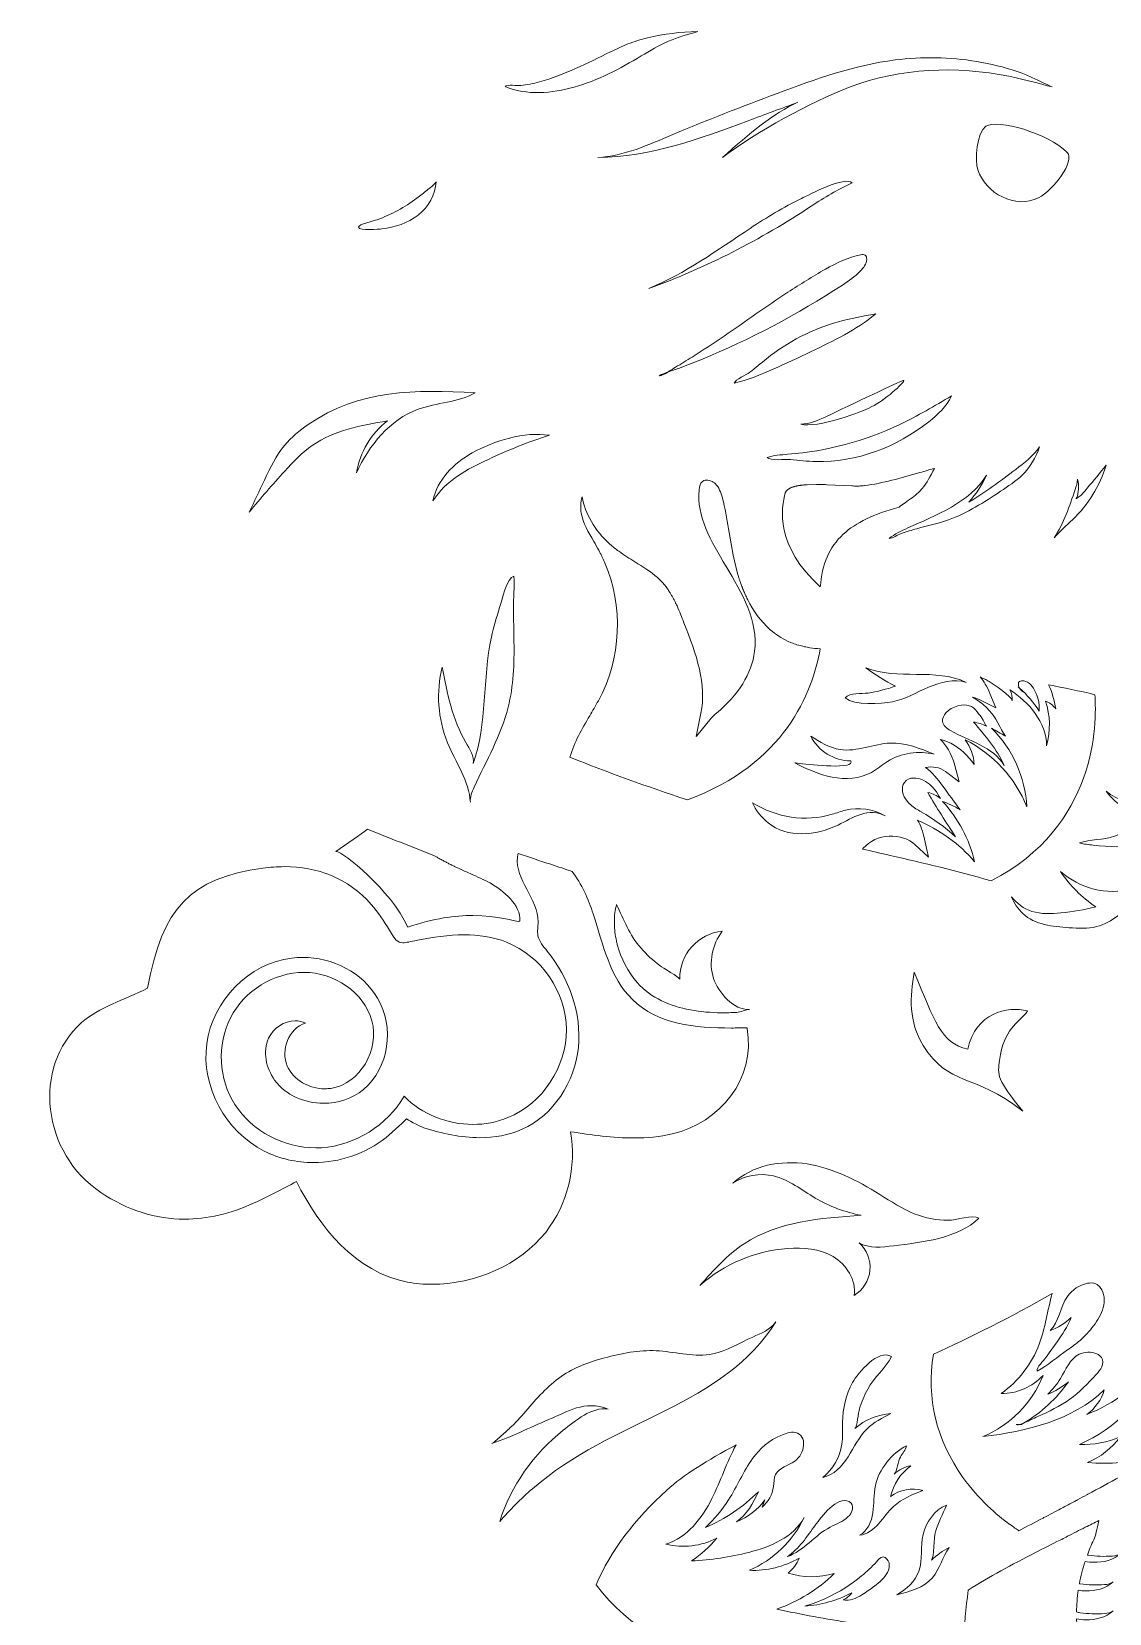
# Model space of a CAD drawing. Header units: millimetres. Extents: x -1356 to 546, y -801 to 88.
# Drawn here: x -921.6 to -671.3, y -363.2 to 4.2 of the extents above; entities that cross this region are included whole.
import ezdxf

# ---------------------------------------------------------------- set-up
doc = ezdxf.new("R2010")
doc.units = ezdxf.units.MM
doc.header["$MEASUREMENT"] = 0
doc.layers.add('Layer 3', color=7, linetype='Continuous')

msp = doc.modelspace()

# ---------------------------------------------------------------- linework, layer by layer
at = {"layer": 'Layer 3', "lineweight": 0}
for points, knots in [([(-807.94, -8.38), (-806.48, -8.23), (-805.05, -7.9), (-803.64, -7.5), (-797.88, -5.89), (-792.49, -3.18), (-787.12, -0.54), (-785.8, 0.11), (-784.48, 0.76), (-783.11, 1.29), (-781.63, 1.87), (-780.12, 2.31), (-778.58, 2.69), (-774.76, 3.62), (-770.83, 4.11), (-766.9, 4.15), (-769.19, 3.51), (-771.49, 2.87), (-773.67, 1.93), (-775.88, 0.97), (-777.94, -0.28), (-780, -1.5), (-784.96, -4.43), (-790.06, -7.23), (-795.61, -8.76), (-800.56, -10.13), (-806.78, -10.74), (-811.61, -8.6), (-811.11, -8.04), (-808.76, -8.46), (-807.94, -8.38)], [0, 0, 0, 0, 1, 1, 1, 2, 2, 2, 3, 3, 3, 4, 4, 4, 5, 5, 5, 6, 6, 6, 7, 7, 7, 8, 8, 8, 9, 9, 9, 10, 10, 10, 10]), ([(-748.47, -10.22), (-739.55, -6.89), (-730.51, -3.63), (-721.08, -2.42), (-714.78, -1.61), (-708.36, -1.74), (-702.1, -2.78), (-698.91, -3.31), (-695.76, -4.08), (-692.68, -5.07), (-690.82, -5.67), (-684.61, -8.7), (-684.61, -8.7), (-684.61, -8.7), (-691.48, -6.83), (-694.63, -6.2), (-706.84, -3.78), (-719.78, -4.24), (-731.49, -8.7), (-741.22, -12.42), (-752.79, -18.91), (-761.17, -25.1), (-754.69, -19.34), (-749.45, -14.91), (-743.61, -12.24), (-747.45, -13.67), (-751.29, -15.1), (-755.14, -16.54), (-766.44, -20.74), (-778.03, -25.01), (-790.08, -25.1), (-784.01, -24.71), (-778.31, -22.15), (-772.7, -19.77), (-764.71, -16.38), (-756.6, -13.26), (-748.47, -10.22)], [0, 0, 0, 0, 1, 1, 1, 2, 2, 2, 3, 3, 3, 4, 4, 4, 5, 5, 5, 6, 6, 6, 7, 7, 7, 8, 8, 8, 9, 9, 9, 10, 10, 10, 11, 11, 11, 12, 12, 12, 12]), ([(-687.74, -34.42), (-693.14, -37.21), (-700.07, -33.33), (-701.84, -27.91), (-702.53, -25.81), (-702.18, -19.3), (-699.96, -17.81), (-697.33, -16.05), (-685.47, -19.44), (-681.12, -23.88), (-679.15, -25.9), (-684.28, -32.62), (-687.74, -34.42)], [0, 0, 0, 0, 1, 1, 1, 2, 2, 2, 3, 3, 3, 4, 4, 4, 4]), ([(-778.25, -55.51), (-769.79, -52.04), (-762.34, -46.56), (-754.7, -41.53), (-750.87, -39.01), (-746.96, -36.59), (-742.83, -34.59), (-741.02, -33.71), (-732.53, -29.28), (-731.04, -30.98), (-734.4, -32.52), (-737.43, -34.33), (-740.51, -36.38), (-752.29, -44.2), (-764.98, -50.64), (-778.25, -55.51)], [0, 0, 0, 0, 1, 1, 1, 2, 2, 2, 3, 3, 3, 4, 4, 4, 5, 5, 5, 5]), ([(-845.63, -41.26), (-845.74, -40.61), (-841.87, -39.74), (-841.35, -39.55), (-838.05, -38.32), (-834.92, -36.63), (-832.09, -34.54), (-831.28, -33.94), (-830.49, -33.31), (-829.74, -32.65), (-829.39, -32.34), (-827.67, -31.14), (-827.66, -30.69), (-827.73, -33.72), (-829.43, -36.58), (-831.81, -38.46), (-834.19, -40.33), (-837.2, -41.3), (-840.21, -41.65), (-840.89, -41.73), (-845.5, -42.13), (-845.63, -41.26)], [0, 0, 0, 0, 1, 1, 1, 2, 2, 2, 3, 3, 3, 4, 4, 4, 5, 5, 5, 6, 6, 6, 7, 7, 7, 7]), ([(-773.77, -74.88), (-773.13, -74.48), (-772.51, -74.03), (-772.05, -73.76), (-770.75, -73), (-769.46, -72.21), (-768.18, -71.41), (-765.67, -69.84), (-763.21, -68.2), (-760.76, -66.53), (-755.82, -63.15), (-750.95, -59.65), (-745.94, -56.37), (-743.1, -54.5), (-740.21, -52.7), (-737.25, -51.03), (-734.65, -49.57), (-731.93, -48.19), (-728.99, -47.66), (-728.67, -47.61), (-728.31, -47.57), (-728.04, -47.75), (-727.73, -47.95), (-727.64, -48.36), (-727.66, -48.73), (-727.7, -49.8), (-728.39, -50.73), (-729.14, -51.49), (-730.38, -52.74), (-731.85, -53.73), (-733.31, -54.7), (-743.68, -61.51), (-754.7, -67.33), (-766.18, -72.04), (-767.77, -72.69), (-769.37, -73.32), (-770.97, -73.93), (-771.86, -74.27), (-772.83, -74.55), (-773.77, -74.88), (-774.49, -75.34), (-775.25, -75.74), (-775.83, -75.75), (-775.19, -75.4), (-774.49, -75.13), (-773.77, -74.88)], [0, 0, 0, 0, 1, 1, 1, 2, 2, 2, 3, 3, 3, 4, 4, 4, 5, 5, 5, 6, 6, 6, 7, 7, 7, 8, 8, 8, 9, 9, 9, 10, 10, 10, 11, 11, 11, 12, 12, 12, 13, 13, 13, 14, 14, 14, 15, 15, 15, 15]), ([(-754.79, -74.96), (-753.46, -73.95), (-752.21, -72.84), (-750.9, -71.79), (-745.99, -67.86), (-740.29, -64.91), (-734.23, -63.22), (-731.39, -62.43), (-728.48, -61.92), (-725.57, -61.4), (-730.09, -65.1), (-735.41, -67.67), (-740.67, -70.19), (-743.55, -71.57), (-746.43, -72.95), (-749.36, -74.21), (-752.23, -75.43), (-755.33, -76.87), (-758.41, -77.44), (-758.2, -76.66), (-755.53, -75.52), (-754.79, -74.96)], [0, 0, 0, 0, 1, 1, 1, 2, 2, 2, 3, 3, 3, 4, 4, 4, 5, 5, 5, 6, 6, 6, 7, 7, 7, 7]), ([(-719.18, -76.86), (-718.38, -76.63), (-721.52, -80.03), (-725.89, -82.63), (-728.27, -84.04), (-739.31, -88.09), (-742.98, -86.98), (-740.95, -87.01), (-739.02, -86.13), (-737.18, -85.27), (-731.18, -82.47), (-719.97, -77.09), (-719.18, -76.86)], [0, 0, 0, 0, 1, 1, 1, 2, 2, 2, 3, 3, 3, 4, 4, 4, 4]), ([(-846.12, -98.31), (-845.36, -93.57), (-842.74, -89.16), (-838.94, -86.22), (-845.02, -87.28), (-851.31, -88.43), (-856.38, -91.95), (-858.78, -93.61), (-860.81, -95.75), (-862.78, -97.91), (-865.61, -101.01), (-868.36, -104.18), (-871.02, -107.41), (-869.84, -104.94), (-868.67, -102.46), (-867.49, -99.98), (-866.16, -97.17), (-864.8, -94.32), (-862.82, -91.92), (-861.26, -90.04), (-859.35, -88.47), (-857.33, -87.08), (-845.49, -78.94), (-832.29, -78.94), (-818.54, -79.71), (-822.56, -81.98), (-827.47, -81.96), (-831.82, -83.54), (-838.43, -85.94), (-843.19, -91.91), (-846.12, -98.31)], [0, 0, 0, 0, 1, 1, 1, 2, 2, 2, 3, 3, 3, 4, 4, 4, 5, 5, 5, 6, 6, 6, 7, 7, 7, 8, 8, 8, 9, 9, 9, 10, 10, 10, 10]), ([(-745.94, -94), (-736.96, -93.29), (-728.1, -90.92), (-719.96, -87.06), (-715.83, -85.1), (-711.88, -82.76), (-707.95, -80.43), (-709.11, -82.87), (-711.14, -84.79), (-713.26, -86.46), (-720.68, -92.3), (-730.01, -95.92), (-739.45, -95.68), (-741.43, -95.62), (-743.4, -95.4), (-745.38, -95.23), (-746.66, -95.12), (-749.86, -95.55), (-750.8, -94.76), (-749.31, -94.14), (-747.54, -94.13), (-745.94, -94)], [0, 0, 0, 0, 1, 1, 1, 2, 2, 2, 3, 3, 3, 4, 4, 4, 5, 5, 5, 6, 6, 6, 7, 7, 7, 7]), ([(-801.32, -89.59), (-806.19, -91.04), (-810.88, -93.03), (-815.48, -95.17), (-820.41, -97.46), (-825.5, -100.16), (-828.36, -104.79), (-827.35, -99.95), (-823.59, -96.04), (-819.25, -93.67), (-814.1, -90.85), (-807.21, -88.64), (-801.32, -89.59)], [0, 0, 0, 0, 1, 1, 1, 2, 2, 2, 3, 3, 3, 4, 4, 4, 4]), ([(-691.56, -98.82), (-693.06, -100.28), (-694.82, -101.44), (-696.57, -102.59), (-700.43, -105.12), (-704.34, -107.67), (-708.69, -109.22), (-711.07, -110.07), (-713.55, -110.61), (-715.98, -111.27), (-717.22, -111.6), (-718.44, -111.96), (-719.64, -112.4), (-720.53, -112.73), (-721.52, -113.42), (-722.45, -113.55), (-721.19, -112.51), (-719.58, -111.78), (-718.1, -111.11), (-711.55, -108.12), (-703.8, -105.27), (-699.8, -98.84), (-700.88, -101.11), (-702.28, -103.24), (-703.93, -105.14), (-700.15, -102.84), (-696.6, -100.17), (-693.06, -97.51), (-691.02, -95.97), (-688.94, -94.4), (-687.54, -92.26), (-688.32, -94.73), (-689.72, -97), (-691.56, -98.82)], [0, 0, 0, 0, 1, 1, 1, 2, 2, 2, 3, 3, 3, 4, 4, 4, 5, 5, 5, 6, 6, 6, 7, 7, 7, 8, 8, 8, 9, 9, 9, 10, 10, 10, 11, 11, 11, 11]), ([(-738.42, -124.8), (-748.88, -115.32), (-747.6, -106.38), (-746.55, -102.96), (-746.53, -102.9), (-746.5, -102.83), (-746.48, -102.78), (-746.48, -102.78), (-746.45, -102.74), (-746.45, -102.74), (-746.43, -102.68), (-746.4, -102.63), (-746.36, -102.58), (-746.34, -102.56), (-746.32, -102.53), (-746.3, -102.5), (-746.26, -102.46), (-746.23, -102.42), (-746.19, -102.37), (-746.16, -102.35), (-746.13, -102.32), (-746.08, -102.28), (-746.04, -102.24), (-746, -102.2), (-745.94, -102.16), (-745.94, -102.16), (-745.81, -102.07), (-745.81, -102.07), (-745.77, -102.04), (-745.73, -102.01), (-745.68, -101.99), (-745.68, -101.99), (-745.48, -101.88), (-745.48, -101.88), (-745.43, -101.86), (-745.39, -101.83), (-745.34, -101.81), (-745.34, -101.81), (-745.1, -101.71), (-745.1, -101.71), (-745.04, -101.69), (-744.99, -101.67), (-744.93, -101.64), (-744.93, -101.64), (-744.67, -101.56), (-744.67, -101.56), (-744.6, -101.54), (-744.54, -101.52), (-744.47, -101.5), (-744.42, -101.48), (-744.37, -101.47), (-744.32, -101.46), (-744.32, -101.46), (-744.18, -101.42), (-744.18, -101.42), (-744.11, -101.4), (-744.03, -101.39), (-743.95, -101.37), (-743.89, -101.35), (-743.83, -101.34), (-743.77, -101.33), (-743.77, -101.33), (-743.63, -101.3), (-743.63, -101.3), (-743.55, -101.29), (-743.47, -101.27), (-743.39, -101.26), (-743.39, -101.26), (-743.04, -101.21), (-743.04, -101.21), (-742.96, -101.19), (-742.88, -101.18), (-742.79, -101.17), (-742.79, -101.17), (-742.42, -101.13), (-742.42, -101.13), (-742.33, -101.12), (-742.24, -101.11), (-742.15, -101.1), (-742.15, -101.1), (-741.79, -101.07), (-741.79, -101.07), (-741.69, -101.06), (-741.59, -101.05), (-741.48, -101.05), (-741.48, -101.05), (-739.32, -100.99), (-739.32, -100.99), (-739.32, -100.99), (-737.65, -101.02), (-737.65, -101.02), (-737.42, -101.03), (-737.18, -101.04), (-736.91, -101.05), (-736.91, -101.05), (-731.07, -101.35), (-731.07, -101.35), (-730.86, -101.35), (-730.66, -101.36), (-730.47, -101.36), (-730.47, -101.36), (-730.4, -101.36), (-730.4, -101.36), (-730.26, -101.36), (-730.12, -101.37), (-729.99, -101.37), (-729.99, -101.37), (-729.75, -101.36), (-729.75, -101.36), (-729.62, -101.36), (-729.5, -101.36), (-729.38, -101.36), (-729.38, -101.36), (-729.2, -101.35), (-729.2, -101.35), (-729.08, -101.35), (-728.96, -101.34), (-728.81, -101.33), (-728.81, -101.33), (-728.69, -101.32), (-728.69, -101.32), (-728.54, -101.31), (-728.4, -101.3), (-728.26, -101.28), (-728.26, -101.28), (-728.19, -101.27), (-728.19, -101.27), (-723.92, -100.72), (-719.73, -99.52), (-715.29, -98.24), (-714.2, -97.92), (-713.09, -97.6), (-711.94, -97.28), (-712.87, -99.09), (-713.68, -100.65), (-714.77, -101.95), (-715.04, -102.26), (-715.32, -102.56), (-715.63, -102.84), (-716.54, -103.7), (-717.62, -104.46), (-718.75, -105.26), (-719.2, -105.58), (-719.67, -105.91), (-720.13, -106.25), (-725.95, -107.86), (-730.17, -109.86), (-733.09, -112.55), (-736.4, -115.6), (-738.03, -119.54), (-738.42, -124.8)], [0, 0, 0, 0, 1, 1, 1, 2, 2, 2, 3, 3, 3, 4, 4, 4, 5, 5, 5, 6, 6, 6, 7, 7, 7, 8, 8, 8, 9, 9, 9, 10, 10, 10, 11, 11, 11, 12, 12, 12, 13, 13, 13, 14, 14, 14, 15, 15, 15, 16, 16, 16, 17, 17, 17, 18, 18, 18, 19, 19, 19, 20, 20, 20, 21, 21, 21, 22, 22, 22, 23, 23, 23, 24, 24, 24, 25, 25, 25, 26, 26, 26, 27, 27, 27, 28, 28, 28, 29, 29, 29, 30, 30, 30, 31, 31, 31, 32, 32, 32, 33, 33, 33, 34, 34, 34, 35, 35, 35, 36, 36, 36, 37, 37, 37, 38, 38, 38, 39, 39, 39, 40, 40, 40, 41, 41, 41, 42, 42, 42, 43, 43, 43, 44, 44, 44, 45, 45, 45, 46, 46, 46, 47, 47, 47, 48, 48, 48, 49, 49, 49, 50, 50, 50, 50]), ([(-678.69, -99.8), (-678.46, -100.52), (-678.42, -101.33), (-678.48, -102.08), (-678.52, -102.49), (-678.65, -104.08), (-679.06, -104.3), (-678, -103.74), (-677.2, -102.79), (-676.44, -101.86), (-674.97, -100.08), (-673.5, -98.31), (-672.04, -96.53), (-673.52, -101.3), (-676.22, -105.69), (-679.82, -109.16), (-681.27, -110.57), (-682.88, -111.83), (-684.14, -113.41), (-681.86, -110), (-680.55, -106.06), (-679.26, -102.17), (-679, -101.4), (-678.74, -100.62), (-678.69, -99.8)], [0, 0, 0, 0, 1, 1, 1, 2, 2, 2, 3, 3, 3, 4, 4, 4, 5, 5, 5, 6, 6, 6, 7, 7, 7, 8, 8, 8, 8]), ([(-769.3, -174.24), (-778.46, -171.23), (-787.63, -167.9), (-796.57, -164.34), (-795.55, -160.78), (-793.8, -157.81), (-791.96, -154.7), (-791.3, -153.58), (-790.62, -152.42), (-789.96, -151.21), (-784.58, -141.52), (-784.1, -129.22), (-788.51, -119.06), (-788.51, -119.05), (-788.51, -119.04), (-788.52, -119.04), (-788.71, -118.6), (-788.91, -118.16), (-789.12, -117.73), (-789.14, -117.69), (-789.16, -117.64), (-789.18, -117.6), (-789.4, -117.16), (-789.62, -116.72), (-789.86, -116.28), (-790.24, -115.59), (-790.64, -114.91), (-791.03, -114.25), (-792.33, -112.05), (-793.55, -109.97), (-793.93, -107.67), (-794.14, -106.42), (-794.06, -105.13), (-793.74, -103.91), (-793.07, -107.77), (-790.83, -111.62), (-787.26, -114.86), (-786.61, -115.44), (-785.93, -116), (-785.24, -116.51), (-784.02, -117.39), (-782.73, -118.19), (-781.48, -118.96), (-779.58, -120.13), (-777.78, -121.24), (-776.23, -122.63), (-775.86, -122.97), (-775.51, -123.3), (-775.2, -123.64), (-775.17, -123.68), (-775.14, -123.72), (-775.1, -123.75), (-774.88, -124), (-774.67, -124.25), (-774.47, -124.5), (-774.39, -124.6), (-774.31, -124.7), (-774.24, -124.8), (-774.03, -125.07), (-773.83, -125.35), (-773.64, -125.64), (-773.56, -125.76), (-773.48, -125.88), (-773.41, -126), (-773.28, -126.21), (-773.15, -126.42), (-773.03, -126.62), (-772.91, -126.83), (-772.79, -127.04), (-772.67, -127.26), (-772.57, -127.44), (-772.47, -127.63), (-772.37, -127.82), (-772.27, -128.01), (-772.17, -128.21), (-772.07, -128.41), (-772.04, -128.49), (-772, -128.57), (-771.96, -128.65), (-771.87, -128.83), (-771.78, -129.02), (-771.7, -129.2), (-771.7, -129.2), (-771.7, -129.2), (-771.7, -129.2), (-771.11, -130.48), (-770.59, -131.8), (-770.08, -133.11), (-767.21, -140.4), (-764.75, -147.49), (-766.14, -154.13), (-766.14, -154.13), (-767.27, -159.55), (-767.27, -159.55), (-767.27, -159.55), (-767.07, -159.3), (-767.07, -159.3), (-767.07, -159.3), (-767.09, -159.41), (-767.09, -159.41), (-767.09, -159.41), (-763.75, -155.26), (-763.75, -155.26), (-763.39, -154.82), (-762.91, -154.4), (-762.52, -154.09), (-757.46, -149.95), (-754.33, -144.87), (-753.7, -139.79), (-752.81, -132.6), (-756.61, -126.23), (-760.28, -120.07), (-763.84, -114.09), (-767.2, -108.45), (-766.55, -102.23), (-766.45, -101.32), (-766.27, -100.76), (-765.95, -100.43), (-765.84, -100.32), (-765.72, -100.23), (-765.58, -100.16), (-765.58, -100.16), (-765.47, -100.11), (-765.47, -100.11), (-764.74, -99.85), (-763.68, -100.08), (-763, -100.66), (-763, -100.66), (-762.94, -100.71), (-762.94, -100.71), (-762.82, -100.82), (-762.71, -100.93), (-762.57, -101.1), (-762.46, -101.23), (-762.35, -101.37), (-762.25, -101.51), (-761.59, -102.5), (-761.23, -103.79), (-760.94, -105.02), (-760.39, -107.37), (-759.97, -109.81), (-759.58, -112.18), (-758.99, -115.65), (-758.39, -119.23), (-757.32, -122.69), (-757.29, -122.78), (-757.26, -122.88), (-757.23, -122.97), (-757.16, -123.17), (-757.09, -123.39), (-757.02, -123.6), (-756.97, -123.74), (-756.93, -123.87), (-756.88, -124.01), (-756.77, -124.32), (-756.65, -124.64), (-756.52, -124.96), (-756.48, -125.08), (-756.43, -125.19), (-756.39, -125.3), (-756.25, -125.66), (-756.1, -126.02), (-755.94, -126.38), (-755.91, -126.45), (-755.87, -126.52), (-755.84, -126.59), (-755.68, -126.94), (-755.51, -127.29), (-755.34, -127.65), (-755.31, -127.7), (-755.29, -127.75), (-755.26, -127.8), (-755.26, -127.8), (-755.26, -127.79), (-755.26, -127.79), (-754.03, -130.22), (-752.34, -132.71), (-750.03, -134.73), (-748.79, -135.82), (-747.44, -136.71), (-746.02, -137.38), (-745.25, -137.74), (-744.43, -138.05), (-743.51, -138.32), (-743.51, -138.32), (-743.4, -138.35), (-743.4, -138.35), (-743.01, -138.46), (-742.61, -138.56), (-742.22, -138.65), (-742.22, -138.65), (-742.1, -138.67), (-742.1, -138.67), (-741.69, -138.76), (-741.27, -138.84), (-740.84, -138.91), (-740.08, -139.03), (-739.29, -139.12), (-738.47, -139.18), (-740.24, -149.32), (-746.67, -165.95), (-769.3, -174.24)], [0, 0, 0, 0, 1, 1, 1, 2, 2, 2, 3, 3, 3, 4, 4, 4, 5, 5, 5, 6, 6, 6, 7, 7, 7, 8, 8, 8, 9, 9, 9, 10, 10, 10, 11, 11, 11, 12, 12, 12, 13, 13, 13, 14, 14, 14, 15, 15, 15, 16, 16, 16, 17, 17, 17, 18, 18, 18, 19, 19, 19, 20, 20, 20, 21, 21, 21, 22, 22, 22, 23, 23, 23, 24, 24, 24, 25, 25, 25, 26, 26, 26, 27, 27, 27, 28, 28, 28, 29, 29, 29, 30, 30, 30, 31, 31, 31, 32, 32, 32, 33, 33, 33, 34, 34, 34, 35, 35, 35, 36, 36, 36, 37, 37, 37, 38, 38, 38, 39, 39, 39, 40, 40, 40, 41, 41, 41, 42, 42, 42, 43, 43, 43, 44, 44, 44, 45, 45, 45, 46, 46, 46, 47, 47, 47, 48, 48, 48, 49, 49, 49, 50, 50, 50, 51, 51, 51, 52, 52, 52, 53, 53, 53, 54, 54, 54, 55, 55, 55, 56, 56, 56, 57, 57, 57, 58, 58, 58, 59, 59, 59, 60, 60, 60, 61, 61, 61, 62, 62, 62, 63, 63, 63, 64, 64, 64, 65, 65, 65, 66, 66, 66, 67, 67, 67, 67]), ([(-809.55, -137.53), (-809.49, -142.62), (-809.65, -147.77), (-810.91, -152.73), (-812.55, -159.25), (-815.99, -165.15), (-818.78, -171.27), (-819.29, -172.39), (-819.79, -173.58), (-819.68, -174.81), (-819.98, -169.85), (-823.1, -165.57), (-824.97, -160.96), (-827.22, -155.43), (-827.67, -149.19), (-826.24, -143.39), (-825.07, -149.43), (-823.86, -155.61), (-820.73, -160.91), (-819.83, -162.44), (-818.73, -164.08), (-819.03, -165.82), (-815.69, -156.48), (-816.91, -146.13), (-814.8, -136.44), (-814.29, -134.12), (-813.6, -131.84), (-812.89, -129.58), (-812.44, -128.18), (-811.17, -122.5), (-809.57, -122.26), (-809.39, -124.75), (-809.72, -127.37), (-809.69, -129.88), (-809.66, -132.43), (-809.58, -134.98), (-809.55, -137.53)], [0, 0, 0, 0, 1, 1, 1, 2, 2, 2, 3, 3, 3, 4, 4, 4, 5, 5, 5, 6, 6, 6, 7, 7, 7, 8, 8, 8, 9, 9, 9, 10, 10, 10, 11, 11, 11, 12, 12, 12, 12]), ([(-727.35, -149.43), (-725.19, -149.1), (-723.05, -148.57), (-720.98, -147.83), (-723.39, -146.62), (-725.68, -145.19), (-727.83, -143.57), (-720.51, -146.56), (-711.66, -143.53), (-704.53, -146.96), (-707.4, -146.03), (-710.53, -146.88), (-713.3, -148.09), (-716.06, -149.29), (-718.71, -150.86), (-721.66, -151.44), (-724.35, -151.97), (-730.5, -152.34), (-732.66, -150.56), (-731.54, -149.28), (-728.95, -149.68), (-727.35, -149.43)], [0, 0, 0, 0, 1, 1, 1, 2, 2, 2, 3, 3, 3, 4, 4, 4, 5, 5, 5, 6, 6, 6, 7, 7, 7, 7]), ([(-722.23, -187.14), (-724.33, -186.65), (-726.49, -186.16), (-728.64, -185.66), (-728.59, -185.6), (-728.54, -185.55), (-728.49, -185.49), (-726.94, -183.78), (-724.79, -182.78), (-722.43, -182.67), (-720.16, -182.56), (-717.86, -183.31), (-716.44, -184.62), (-716.44, -184.62), (-713.29, -187.53), (-713.29, -187.53), (-713.29, -187.53), (-714.2, -183.34), (-714.2, -183.34), (-714.58, -181.6), (-715.14, -180.17), (-715.83, -178.99), (-710.74, -181.2), (-706.13, -184.39), (-702.59, -188.63), (-703.81, -183.42), (-706.42, -178.53), (-710.06, -174.6), (-708.64, -175.1), (-707.27, -175.75), (-705.98, -176.54), (-707.31, -174.71), (-708.64, -172.89), (-709.97, -171.06), (-711.11, -169.49), (-712.44, -167.82), (-714.01, -166.7), (-712.37, -166.43), (-710.7, -166.63), (-709.34, -167.67), (-709.34, -167.67), (-706.22, -170.04), (-706.22, -170.04), (-706.22, -170.04), (-707.21, -166.25), (-707.21, -166.25), (-707.96, -163.36), (-709.23, -161.47), (-710.52, -160.22), (-709.7, -160.44), (-708.9, -160.72), (-708.14, -161.1), (-705.92, -162.2), (-704.14, -164.03), (-702.67, -166.02), (-702.79, -163.97), (-703.54, -161.97), (-704.78, -160.33), (-698.32, -163.52), (-693.12, -169.16), (-690.46, -175.84), (-690.81, -169.02), (-693.8, -162.35), (-698.68, -157.56), (-697.59, -158.2), (-696.49, -158.84), (-695.4, -159.48), (-696.86, -157.53), (-697.17, -155.34), (-700, -152.67), (-700.94, -151.8), (-701.97, -151.03), (-703.07, -150.4), (-702.29, -150.62), (-701.55, -150.92), (-700.89, -151.25), (-700.89, -151.25), (-697.63, -152.89), (-697.63, -152.89), (-697.63, -152.89), (-699.04, -149.52), (-699.04, -149.52), (-699.72, -147.89), (-700.48, -146.64), (-701.28, -145.68), (-700.3, -146.17), (-699.52, -146.56), (-699.23, -146.76), (-698.44, -147.29), (-693.77, -150.29), (-693.91, -151.27), (-693.79, -150.38), (-693.97, -149.45), (-694.41, -148.66), (-692.18, -150.18), (-690.1, -151.97), (-688.53, -154.16), (-686.96, -156.36), (-685.92, -158.98), (-685.87, -161.68), (-684.94, -158.29), (-685.03, -154.62), (-686.13, -151.29), (-685.2, -151.66), (-684.37, -152.3), (-683.77, -153.11), (-684.13, -151.19), (-684.52, -149.21), (-685.47, -147.52), (-681.88, -148.2), (-678.26, -148.96), (-674.68, -149.82), (-674.16, -156.57), (-674.21, -180.44), (-698.77, -193.05), (-706.51, -190.74), (-714.5, -188.91), (-722.23, -187.14)], [0, 0, 0, 0, 1, 1, 1, 2, 2, 2, 3, 3, 3, 4, 4, 4, 5, 5, 5, 6, 6, 6, 7, 7, 7, 8, 8, 8, 9, 9, 9, 10, 10, 10, 11, 11, 11, 12, 12, 12, 13, 13, 13, 14, 14, 14, 15, 15, 15, 16, 16, 16, 17, 17, 17, 18, 18, 18, 19, 19, 19, 20, 20, 20, 21, 21, 21, 22, 22, 22, 23, 23, 23, 24, 24, 24, 25, 25, 25, 26, 26, 26, 27, 27, 27, 28, 28, 28, 29, 29, 29, 30, 30, 30, 31, 31, 31, 32, 32, 32, 33, 33, 33, 34, 34, 34, 35, 35, 35, 36, 36, 36, 37, 37, 37, 38, 38, 38, 39, 39, 39, 39]), ([(-692.44, -147.25), (-692.44, -147.14), (-692.43, -147.02), (-692.37, -146.93), (-692.32, -146.85), (-692.23, -146.8), (-692.14, -146.76), (-691.55, -146.49), (-690.84, -146.6), (-690.28, -146.93), (-689.72, -147.25), (-689.3, -147.76), (-688.95, -148.3), (-687.93, -149.87), (-687.46, -151.77), (-687.62, -153.63), (-688.85, -151.63), (-690.4, -149.83), (-692.17, -148.29), (-692.15, -148.31), (-692.14, -148.34), (-692.13, -148.37), (-692.13, -148.37), (-691.24, -149.25), (-691.24, -149.25), (-691.61, -149.04), (-691.92, -148.73), (-692.13, -148.37), (-692.13, -148.37), (-692.5, -148), (-692.5, -148), (-692.38, -148.09), (-692.28, -148.19), (-692.17, -148.29), (-692.34, -147.97), (-692.44, -147.61), (-692.44, -147.25)], [0, 0, 0, 0, 1, 1, 1, 2, 2, 2, 3, 3, 3, 4, 4, 4, 5, 5, 5, 6, 6, 6, 7, 7, 7, 8, 8, 8, 9, 9, 9, 10, 10, 10, 11, 11, 11, 12, 12, 12, 12]), ([(-695.7, -166.3), (-696.97, -164.12), (-699.13, -162.61), (-701.37, -161.45), (-703.62, -160.3), (-706.01, -159.44), (-708.19, -158.17), (-709.04, -157.68), (-709.93, -157), (-710.04, -156.02), (-710.13, -155.29), (-709.73, -154.58), (-709.24, -154.04), (-707.91, -152.56), (-705.22, -151.66), (-703.32, -152.55), (-702.58, -152.89), (-702.18, -153.65), (-701.66, -154.26), (-701.27, -154.73), (-700.9, -155.18), (-700.58, -155.7), (-700.42, -155.96), (-700.08, -157.04), (-699.85, -157.16), (-700.78, -156.65), (-701.8, -156.32), (-702.85, -156.17), (-700.15, -159.32), (-697.42, -162.52), (-695.7, -166.3)], [0, 0, 0, 0, 1, 1, 1, 2, 2, 2, 3, 3, 3, 4, 4, 4, 5, 5, 5, 6, 6, 6, 7, 7, 7, 8, 8, 8, 9, 9, 9, 10, 10, 10, 10]), ([(-733.82, -162.55), (-729.92, -163.15), (-726.09, -161.18), (-722.15, -161.06), (-718.63, -160.95), (-715.25, -162.31), (-711.99, -163.64), (-715.62, -162.72), (-719.63, -163.35), (-722.81, -165.34), (-724.08, -166.14), (-725.23, -167.14), (-726.55, -167.87), (-729.28, -169.37), (-732.58, -169.56), (-735.64, -168.96), (-738.7, -168.37), (-741.56, -167.06), (-744.35, -165.68), (-744.77, -165.47), (-736.47, -166.9), (-732.2, -166.18), (-731.67, -166.09), (-730.98, -165.57), (-731.36, -165.18), (-735.19, -165.21), (-738.95, -162.87), (-740.62, -159.42), (-738.5, -160.78), (-736.3, -162.17), (-733.82, -162.55)], [0, 0, 0, 0, 1, 1, 1, 2, 2, 2, 3, 3, 3, 4, 4, 4, 5, 5, 5, 6, 6, 6, 7, 7, 7, 8, 8, 8, 9, 9, 9, 10, 10, 10, 10]), ([(-707, -182.81), (-709.45, -180.62), (-712.12, -178.68), (-714.97, -177.03), (-715.82, -176.54), (-716.69, -176.07), (-717.43, -175.43), (-718.04, -174.89), (-718.56, -174.23), (-718.93, -173.5), (-719.65, -172.09), (-719.59, -170.17), (-717.96, -169.42), (-716.59, -168.79), (-714.67, -169.43), (-713.54, -170.25), (-712.23, -171.18), (-711.32, -172.56), (-710.5, -173.95), (-711.34, -173.25), (-712.35, -172.76), (-713.42, -172.55), (-711.41, -176.05), (-709.27, -179.48), (-707, -182.81)], [0, 0, 0, 0, 1, 1, 1, 2, 2, 2, 3, 3, 3, 4, 4, 4, 5, 5, 5, 6, 6, 6, 7, 7, 7, 8, 8, 8, 8]), ([(-662.71, -175.65), (-659.36, -176.01), (-655.98, -175.85), (-652.62, -176.09), (-650.23, -176.26), (-647.39, -176.98), (-646.65, -179.27), (-648.04, -177.53), (-650.57, -177.02), (-652.74, -177.5), (-654.92, -177.98), (-656.82, -179.26), (-658.61, -180.6), (-660.39, -181.93), (-662.15, -183.36), (-664.22, -184.18), (-667.61, -185.54), (-671.42, -185.15), (-675.05, -184.74), (-676.12, -184.62), (-677.22, -184.53), (-678.25, -184.25), (-675.76, -183.38), (-672.75, -183.57), (-670.13, -182.69), (-667.3, -181.74), (-664.6, -180.35), (-662.19, -178.58), (-666.06, -177.66), (-669.6, -175.39), (-672.06, -172.26), (-669.45, -174.38), (-666.05, -175.3), (-662.71, -175.65)], [0, 0, 0, 0, 1, 1, 1, 2, 2, 2, 3, 3, 3, 4, 4, 4, 5, 5, 5, 6, 6, 6, 7, 7, 7, 8, 8, 8, 9, 9, 9, 10, 10, 10, 11, 11, 11, 11]), ([(-734.28, -180.08), (-739.44, -182.57), (-746.11, -183.19), (-750.56, -179.57), (-751.98, -178.41), (-753.56, -176.59), (-754.15, -174.95), (-748.63, -178.31), (-741.94, -179.47), (-735.69, -177.59), (-734.65, -177.28), (-733.64, -176.9), (-732.59, -176.65), (-729.51, -175.91), (-726.16, -176.39), (-723.39, -177.94), (-725.05, -176.93), (-727.17, -177.02), (-729.02, -177.61), (-730.87, -178.2), (-732.53, -179.23), (-734.28, -180.08)], [0, 0, 0, 0, 1, 1, 1, 2, 2, 2, 3, 3, 3, 4, 4, 4, 5, 5, 5, 6, 6, 6, 7, 7, 7, 7]), ([(-843.55, -181.07), (-838.56, -183.15), (-833.3, -185.03), (-828.17, -187.13), (-827.97, -187.25), (-827.76, -187.37), (-827.56, -187.49), (-827.35, -187.61), (-827.13, -187.73), (-826.92, -187.85), (-826.63, -188.02), (-826.33, -188.18), (-826.03, -188.34), (-825.89, -188.42), (-825.74, -188.5), (-825.59, -188.57), (-825.34, -188.7), (-825.09, -188.83), (-824.84, -188.96), (-824.71, -189.03), (-824.58, -189.09), (-824.44, -189.16), (-824.15, -189.3), (-823.86, -189.44), (-823.58, -189.58), (-823.49, -189.62), (-823.41, -189.66), (-823.33, -189.7), (-822.12, -190.28), (-820.9, -190.84), (-819.7, -191.38), (-818.11, -192.1), (-816.56, -192.8), (-815.06, -193.54), (-812.18, -195.32), (-807.78, -198.65), (-808.23, -202.35), (-808.24, -202.44), (-808.33, -202.48), (-808.49, -202.48), (-809.47, -202.48), (-813.13, -201.1), (-819.13, -201.1), (-823.14, -201.1), (-828.2, -201.72), (-834.2, -203.79), (-838.1, -195.14), (-849.47, -186.21), (-850.81, -186.21), (-850.84, -186.21), (-850.87, -186.21), (-850.89, -186.23), (-848.33, -184.43), (-845.21, -182.24), (-843.55, -181.07)], [0, 0, 0, 0, 1, 1, 1, 2, 2, 2, 3, 3, 3, 4, 4, 4, 5, 5, 5, 6, 6, 6, 7, 7, 7, 8, 8, 8, 9, 9, 9, 10, 10, 10, 11, 11, 11, 12, 12, 12, 13, 13, 13, 14, 14, 14, 15, 15, 15, 16, 16, 16, 17, 17, 17, 18, 18, 18, 18]), ([(-772.8, -251.8), (-775.71, -252.5), (-778.68, -252.76), (-781.66, -252.76), (-786.59, -252.76), (-791.57, -252.04), (-796.46, -251.31), (-794.95, -259.43), (-797.09, -268.17), (-802.19, -274.67), (-808.14, -282.27), (-818.71, -286.74), (-828.62, -286.74), (-830.53, -286.74), (-832.41, -286.57), (-834.24, -286.23), (-846.44, -283.94), (-854.73, -273.38), (-860.05, -262.9), (-863.32, -264.55), (-866.57, -266.33), (-869.92, -267.85), (-875.38, -270.34), (-880.78, -271.62), (-886.08, -271.62), (-892.72, -271.62), (-899.21, -269.61), (-905.5, -265.41), (-919.1, -256.33), (-921.55, -236.31), (-909.94, -225.98), (-905.92, -222.41), (-900.17, -220.77), (-894.64, -217.97), (-891.22, -199.32), (-884.8, -192.45), (-867.87, -190.1), (-866.2, -189.87), (-864.55, -189.75), (-862.91, -189.75), (-855.21, -189.75), (-848.07, -192.41), (-842.7, -198.52), (-841.08, -200.35), (-839.73, -202.39), (-838.48, -204.48), (-837.14, -206.74), (-836.59, -207.42), (-835.37, -207.42), (-834.61, -207.42), (-833.6, -207.16), (-831.97, -206.83), (-828.43, -206.13), (-824.76, -205.57), (-821.12, -205.57), (-817.77, -205.57), (-814.45, -206.04), (-811.28, -207.29), (-803.19, -210.48), (-797.43, -218.87), (-797.37, -227.56), (-797.3, -236.26), (-802.93, -244.73), (-810.97, -248.04), (-813.54, -249.1), (-816.31, -249.61), (-819.09, -249.61), (-824.99, -249.61), (-830.92, -247.31), (-835.05, -243.08), (-839.05, -249.8), (-846.4, -254.51), (-854.22, -255.01), (-854.66, -255.03), (-855.11, -255.05), (-855.56, -255.05), (-862.92, -255.05), (-870.38, -251.24), (-874.34, -245.02), (-878.13, -239.07), (-878.6, -231.11), (-875.38, -224.84), (-872.17, -218.58), (-865.35, -214.3), (-858.31, -214.3), (-858.31, -214.3), (-858.28, -214.3), (-858.28, -214.3), (-851.36, -214.31), (-844.37, -218.84), (-842.55, -225.52), (-840.72, -232.2), (-845.23, -240.22), (-852.07, -241.23), (-852.54, -241.3), (-853, -241.33), (-853.47, -241.33), (-857.09, -241.33), (-860.75, -239.35), (-862.19, -236.05), (-863.82, -232.32), (-861.87, -227.26), (-857.97, -226.1), (-858.72, -225.73), (-859.52, -225.56), (-860.33, -225.56), (-862.86, -225.56), (-865.44, -227.21), (-866.52, -229.57), (-867.96, -232.69), (-867.13, -236.51), (-865.13, -239.3), (-862.56, -242.88), (-858.18, -244.7), (-853.78, -244.7), (-850.42, -244.7), (-847.06, -243.64), (-844.48, -241.48), (-838.51, -236.5), (-837.3, -227), (-841.22, -220.3), (-844.72, -214.32), (-851.7, -210.81), (-858.64, -210.81), (-859.48, -210.81), (-860.32, -210.87), (-861.15, -210.97), (-871.12, -212.22), (-879.57, -220.89), (-880.9, -230.85), (-882.22, -240.81), (-876.53, -251.23), (-867.57, -255.79), (-864.03, -257.59), (-860.07, -258.46), (-856.1, -258.46), (-850.05, -258.46), (-843.96, -256.44), (-839.24, -252.63), (-837.7, -251.38), (-834.51, -248.34), (-834.51, -248.34), (-834.51, -248.34), (-831.67, -250), (-830.47, -250.39), (-826.3, -251.74), (-821.85, -252.69), (-817.49, -252.69), (-814.11, -252.69), (-810.79, -252.12), (-807.69, -250.74), (-800.34, -247.46), (-795.43, -239.76), (-794.61, -231.76), (-793.8, -223.75), (-796.78, -215.61), (-801.85, -209.36), (-802.73, -208.27), (-803.71, -207.17), (-803.98, -205.79), (-804.18, -204.74), (-803.95, -203.66), (-803.94, -202.59), (-803.9, -197.26), (-809.37, -192.71), (-808.76, -187.57), (-808.71, -187.28), (-808.65, -186.99), (-808.58, -186.67), (-806.03, -187.56), (-803.49, -188.4), (-801.02, -189.21), (-799.29, -189.78), (-797.64, -190.32), (-796.03, -190.87), (-793.86, -193.77), (-792.27, -197.31), (-791.15, -200.74), (-788.86, -207.75), (-787.33, -215.48), (-782.05, -220.62), (-776.18, -226.33), (-767.47, -227.22), (-759.11, -227.22), (-757.87, -227.22), (-756.65, -227.2), (-755.44, -227.18), (-755.43, -227.23), (-755.42, -227.29), (-755.41, -227.35), (-753.44, -239.07), (-761.68, -249.16), (-772.8, -251.8)], [0, 0, 0, 0, 1, 1, 1, 2, 2, 2, 3, 3, 3, 4, 4, 4, 5, 5, 5, 6, 6, 6, 7, 7, 7, 8, 8, 8, 9, 9, 9, 10, 10, 10, 11, 11, 11, 12, 12, 12, 13, 13, 13, 14, 14, 14, 15, 15, 15, 16, 16, 16, 17, 17, 17, 18, 18, 18, 19, 19, 19, 20, 20, 20, 21, 21, 21, 22, 22, 22, 23, 23, 23, 24, 24, 24, 25, 25, 25, 26, 26, 26, 27, 27, 27, 28, 28, 28, 29, 29, 29, 30, 30, 30, 31, 31, 31, 32, 32, 32, 33, 33, 33, 34, 34, 34, 35, 35, 35, 36, 36, 36, 37, 37, 37, 38, 38, 38, 39, 39, 39, 40, 40, 40, 41, 41, 41, 42, 42, 42, 43, 43, 43, 44, 44, 44, 45, 45, 45, 46, 46, 46, 47, 47, 47, 48, 48, 48, 49, 49, 49, 50, 50, 50, 51, 51, 51, 52, 52, 52, 53, 53, 53, 54, 54, 54, 55, 55, 55, 56, 56, 56, 57, 57, 57, 58, 58, 58, 59, 59, 59, 60, 60, 60, 61, 61, 61, 62, 62, 62, 63, 63, 63, 64, 64, 64, 64]), ([(-680.63, -203.92), (-684.46, -203.67), (-688.62, -203.28), (-691.4, -200.63), (-692.5, -199.58), (-693.48, -198.16), (-694.02, -196.75), (-692.76, -198.3), (-691.3, -199.54), (-689.29, -200.14), (-687.13, -200.79), (-684.81, -200.72), (-682.56, -200.51), (-679.84, -200.25), (-677.13, -199.77), (-674.48, -199.08), (-677.7, -196.91), (-680.5, -194.11), (-682.65, -190.89), (-678.24, -194.78), (-671.85, -196.57), (-666.22, -194.85), (-664.32, -194.28), (-662.55, -193.33), (-660.66, -192.75), (-658.76, -192.18), (-656.63, -191.99), (-654.87, -192.9), (-658.64, -192.62), (-662.07, -194.99), (-664.93, -197.48), (-667.78, -199.96), (-670.62, -202.77), (-674.3, -203.68), (-676.35, -204.19), (-678.51, -204.06), (-680.63, -203.92)], [0, 0, 0, 0, 1, 1, 1, 2, 2, 2, 3, 3, 3, 4, 4, 4, 5, 5, 5, 6, 6, 6, 7, 7, 7, 8, 8, 8, 9, 9, 9, 10, 10, 10, 11, 11, 11, 12, 12, 12, 12]), ([(-754.86, -222.9), (-755.82, -222.97), (-756.85, -223.53), (-757.92, -223.59), (-759.09, -223.66), (-760.25, -223.69), (-761.42, -223.68), (-763.82, -223.65), (-766.23, -223.47), (-768.6, -223.02), (-773.2, -222.16), (-777.77, -220.29), (-780.91, -216.7), (-783.13, -214.17), (-784.72, -211.09), (-785.56, -207.83), (-785.63, -207.56), (-785.7, -207.28), (-785.76, -207.01), (-786.05, -205.67), (-786.21, -204.31), (-786.24, -202.94), (-786.26, -202.12), (-786.22, -201.29), (-786.14, -200.47), (-786.07, -199.81), (-785.82, -199.17), (-785.74, -198.51), (-783.99, -202.11), (-782.82, -205.57), (-780.06, -208.68), (-778.74, -210.17), (-777.27, -211.52), (-775.7, -212.74), (-775.13, -213.18), (-771.08, -215.44), (-771.07, -215.85), (-771.22, -210.22), (-766.8, -205.23), (-761.19, -204.75), (-763.54, -207.82), (-764.41, -212.05), (-763.21, -215.74), (-762.18, -218.9), (-758.55, -223.18), (-754.86, -222.9)], [0, 0, 0, 0, 1, 1, 1, 2, 2, 2, 3, 3, 3, 4, 4, 4, 5, 5, 5, 6, 6, 6, 7, 7, 7, 8, 8, 8, 9, 9, 9, 10, 10, 10, 11, 11, 11, 12, 12, 12, 13, 13, 13, 14, 14, 14, 15, 15, 15, 15]), ([(-696.81, -234.73), (-697.28, -238.02), (-697.52, -239.24), (-691.4, -246.5), (-702.85, -237.57), (-708.58, -240.88), (-714.54, -231.27), (-717.98, -225.73), (-717.59, -220.02), (-716.65, -214.22), (-711.8, -225.66), (-710.48, -230.71), (-704.18, -232.12), (-702.3, -223.68), (-695.07, -222), (-690.29, -223.26), (-692.64, -226.34), (-695.74, -227.23), (-696.81, -234.73)], [0, 0, 0, 0, 1, 1, 1, 2, 2, 2, 3, 3, 3, 4, 4, 4, 5, 5, 5, 6, 6, 6, 6]), ([(-766.37, -286.99), (-763.23, -283.48), (-760.05, -279.92), (-756.13, -277.32), (-748.24, -272.11), (-738.33, -271.34), (-728.9, -270.72), (-732.66, -270.01), (-736.29, -268.65), (-739.59, -266.71), (-742.75, -264.86), (-745.69, -262.44), (-749.26, -261.58), (-752.46, -260.81), (-755.97, -261.43), (-758.71, -263.26), (-754.2, -259.09), (-747.55, -257.85), (-741.49, -258.79), (-735.42, -259.73), (-729.84, -262.62), (-724.63, -265.86), (-722.02, -267.48), (-719.46, -269.22), (-716.61, -270.36), (-714.1, -271.36), (-711.41, -271.86), (-708.71, -271.87), (-706.88, -271.88), (-703.05, -270.46), (-701.64, -271.34), (-706.34, -276.17), (-715.06, -276.96), (-721.37, -277.79), (-724.1, -278.14), (-727.05, -278.46), (-729.44, -277.11), (-727.65, -278.68), (-726.68, -281.14), (-726.9, -283.51), (-727.12, -285.88), (-728.54, -288.11), (-730.59, -289.33), (-730.04, -285.74), (-732.33, -282.14), (-735.47, -280.3), (-738.6, -278.47), (-742.4, -278.13), (-746.03, -278.41), (-753.49, -278.98), (-760.75, -282.04), (-766.37, -286.99)], [0, 0, 0, 0, 1, 1, 1, 2, 2, 2, 3, 3, 3, 4, 4, 4, 5, 5, 5, 6, 6, 6, 7, 7, 7, 8, 8, 8, 9, 9, 9, 10, 10, 10, 11, 11, 11, 12, 12, 12, 13, 13, 13, 14, 14, 14, 15, 15, 15, 16, 16, 16, 17, 17, 17, 17]), ([(-676.37, -286.51), (-675.73, -286.39), (-675.05, -286.36), (-674.46, -286.62), (-674.03, -286.81), (-673.68, -287.14), (-673.41, -287.51), (-672.44, -288.8), (-672.3, -290.58), (-672.71, -292.14), (-673.12, -293.7), (-674.03, -295.08), (-675, -296.37), (-675.93, -297.59), (-676.94, -298.75), (-678.1, -299.75), (-679.01, -300.55), (-680.02, -301.25), (-681.01, -301.95), (-683.31, -303.56), (-685.62, -305.59), (-688.1, -306.87), (-688.23, -306.06), (-686.59, -304.43), (-686.09, -303.74), (-685.27, -302.59), (-684.44, -301.44), (-683.62, -300.3), (-682.29, -298.45), (-680.94, -296.57), (-680.18, -294.42), (-681.57, -295.78), (-683.25, -296.84), (-685.08, -297.5), (-682.94, -295.41), (-682.76, -292.02), (-681.06, -289.56), (-679.97, -287.99), (-678.25, -286.88), (-676.37, -286.51)], [0, 0, 0, 0, 1, 1, 1, 2, 2, 2, 3, 3, 3, 4, 4, 4, 5, 5, 5, 6, 6, 6, 7, 7, 7, 8, 8, 8, 9, 9, 9, 10, 10, 10, 11, 11, 11, 12, 12, 12, 13, 13, 13, 13]), ([(-676.28, -335.49), (-676.35, -335.53), (-676.43, -335.57), (-676.5, -335.61), (-677.24, -336.01), (-677.98, -336.4), (-678.71, -336.8), (-679, -336.95), (-679.28, -337.1), (-679.57, -337.25), (-680.16, -337.57), (-680.74, -337.88), (-681.33, -338.19), (-681.78, -338.43), (-682.23, -338.67), (-682.68, -338.91), (-683.12, -339.14), (-683.55, -339.37), (-683.98, -339.6), (-684.66, -339.96), (-685.33, -340.31), (-686, -340.66), (-686.22, -340.78), (-686.44, -340.89), (-686.66, -341.01), (-688.57, -342.01), (-690.45, -342.99), (-692.29, -343.95), (-692.82, -343.62), (-693.57, -343.12), (-694.48, -342.47), (-694.51, -342.44), (-694.54, -342.42), (-694.57, -342.4), (-697.37, -340.35), (-701.6, -336.77), (-705.31, -331.57), (-711.49, -322.92), (-713.8, -313.3), (-712.18, -302.96), (-703.79, -299.1), (-693.98, -294.37), (-684.6, -288.89), (-685.67, -292.78), (-686.18, -296.89), (-687.61, -300.67), (-689.34, -305.22), (-692.44, -309.24), (-696.4, -312.07), (-692.78, -312.14), (-689.16, -310.58), (-686.71, -307.92), (-689.2, -314.26), (-694.36, -319.51), (-700.66, -322.11), (-690.49, -320.88), (-679.89, -318.33), (-672.48, -311.26), (-673.14, -313.54), (-674.6, -315.58), (-676.54, -316.94), (-670.14, -314.48), (-664.21, -310.15), (-661.15, -304.02), (-658.8, -299.33), (-657.93, -293.46), (-654.56, -289.75), (-654.84, -290.46), (-655.06, -291.21), (-655.23, -291.99), (-657.23, -295.93), (-658.12, -300.58), (-659.74, -304.77), (-663.03, -313.26), (-669.85, -320.32), (-678.21, -323.91), (-675, -324.07), (-671.75, -323.47), (-668.81, -322.17), (-670.73, -324.79), (-673.37, -326.87), (-676.36, -328.12), (-671.24, -328.63), (-666.12, -328.01), (-661.05, -327.04), (-666.21, -329.99), (-671.32, -332.81), (-676.28, -335.49)], [0, 0, 0, 0, 1, 1, 1, 2, 2, 2, 3, 3, 3, 4, 4, 4, 5, 5, 5, 6, 6, 6, 7, 7, 7, 8, 8, 8, 9, 9, 9, 10, 10, 10, 11, 11, 11, 12, 12, 12, 13, 13, 13, 14, 14, 14, 15, 15, 15, 16, 16, 16, 17, 17, 17, 18, 18, 18, 19, 19, 19, 20, 20, 20, 21, 21, 21, 22, 22, 22, 23, 23, 23, 24, 24, 24, 25, 25, 25, 26, 26, 26, 27, 27, 27, 28, 28, 28, 29, 29, 29, 29]), ([(-805.26, -334.21), (-807.97, -336.58), (-810.51, -339.12), (-812.87, -341.83), (-810.23, -333.5), (-804.99, -326.03), (-798.12, -320.64), (-795.34, -318.46), (-791.5, -315.15), (-787.66, -315.7), (-793.21, -313.56), (-797.14, -316.37), (-801.54, -318.17), (-805.94, -319.98), (-810.16, -322.27), (-814.7, -323.67), (-813.96, -323.44), (-813.03, -322.34), (-812.44, -321.83), (-811.65, -321.16), (-810.88, -320.47), (-810.12, -319.76), (-808.74, -318.45), (-807.54, -317.13), (-806.32, -315.67), (-803.87, -312.73), (-801.24, -309.88), (-798.02, -307.76), (-794.87, -305.68), (-791.41, -304.58), (-787.8, -303.64), (-783.88, -302.63), (-779.8, -301.88), (-775.74, -302.21), (-771.64, -302.54), (-767.49, -303.72), (-763.37, -302.9), (-760.08, -302.24), (-757.19, -300.34), (-754.13, -298.98), (-752.14, -298.09), (-750.05, -297.37), (-748.79, -295.47), (-754.49, -304.91), (-764.33, -311.02), (-774.19, -315.96), (-785.05, -321.39), (-796.02, -326.15), (-805.26, -334.21)], [0, 0, 0, 0, 1, 1, 1, 2, 2, 2, 3, 3, 3, 4, 4, 4, 5, 5, 5, 6, 6, 6, 7, 7, 7, 8, 8, 8, 9, 9, 9, 10, 10, 10, 11, 11, 11, 12, 12, 12, 13, 13, 13, 14, 14, 14, 15, 15, 15, 16, 16, 16, 16]), ([(-733.28, -318.78), (-733.21, -315.57), (-732.51, -312.33), (-730.93, -309.53), (-729.69, -307.33), (-724.94, -301.61), (-721.9, -303.53), (-723.18, -306.15), (-725.98, -308.35), (-727.42, -311.09), (-728.19, -312.55), (-728.83, -314.07), (-729.33, -315.63), (-729.61, -316.51), (-729.83, -319.75), (-730.39, -320.26), (-728.11, -318.19), (-725.1, -316.93), (-722.02, -316.77), (-724.01, -317.76), (-726.04, -318.78), (-727.62, -320.34), (-729.47, -322.16), (-730.57, -324.59), (-731.97, -326.78), (-733.37, -328.96), (-735.29, -331.07), (-737.84, -331.57), (-735.45, -329.7), (-733.83, -326.88), (-733.42, -323.87), (-733.18, -322.19), (-733.32, -320.48), (-733.28, -318.78)], [0, 0, 0, 0, 1, 1, 1, 2, 2, 2, 3, 3, 3, 4, 4, 4, 5, 5, 5, 6, 6, 6, 7, 7, 7, 8, 8, 8, 9, 9, 9, 10, 10, 10, 11, 11, 11, 11]), ([(-685.63, -312.28), (-684.48, -311.19), (-683.48, -309.94), (-682.66, -308.58), (-681.42, -306.53), (-680.45, -304.07), (-678.31, -302.99), (-677.05, -302.36), (-675.5, -302.33), (-674.22, -302.92), (-673.81, -303.1), (-673.42, -303.36), (-673.17, -303.73), (-672.75, -304.35), (-672.78, -305.19), (-673.07, -305.89), (-673.36, -306.58), (-673.87, -307.15), (-674.38, -307.71), (-676.26, -309.78), (-678.22, -311.81), (-680.5, -313.43), (-682.78, -315.07), (-685.35, -316.26), (-687.9, -317.44), (-688.91, -317.91), (-689.93, -318.38), (-690.95, -318.85), (-691.04, -318.9), (-691.14, -318.94), (-691.25, -318.99), (-691.4, -319.08), (-691.55, -319.17), (-691.7, -319.26), (-691.7, -319.26), (-692.08, -319.28), (-692.08, -319.28), (-692.35, -319.34), (-692.63, -319.37), (-692.91, -319.32), (-692.91, -319.32), (-692.08, -319.28), (-692.08, -319.28), (-691.79, -319.21), (-691.52, -319.11), (-691.25, -318.99), (-687.13, -316.59), (-683.54, -313.29), (-680.82, -309.37), (-682.24, -310.61), (-683.87, -311.6), (-685.63, -312.28)], [0, 0, 0, 0, 1, 1, 1, 2, 2, 2, 3, 3, 3, 4, 4, 4, 5, 5, 5, 6, 6, 6, 7, 7, 7, 8, 8, 8, 9, 9, 9, 10, 10, 10, 11, 11, 11, 12, 12, 12, 13, 13, 13, 14, 14, 14, 15, 15, 15, 16, 16, 16, 17, 17, 17, 17]), ([(-747.58, -321.85), (-746.49, -321.43), (-745.41, -320.86), (-744.22, -321.13), (-742.8, -321.46), (-742.2, -322.69), (-742.3, -324.08), (-742.4, -325.55), (-743.18, -326.95), (-744.36, -327.81), (-745.85, -328.89), (-747.99, -329.25), (-748.81, -330.89), (-749.24, -331.75), (-749.17, -332.76), (-749.29, -333.71), (-749.53, -335.56), (-750.51, -337.3), (-751.96, -338.47), (-751.74, -337.91), (-751.52, -337.35), (-751.3, -336.78), (-752.95, -339.06), (-755.26, -340.86), (-757.88, -341.89), (-755.45, -340.27), (-754.06, -337.52), (-752.78, -334.9), (-756.33, -338.41), (-760.53, -341.25), (-765.12, -343.23), (-763.05, -341.32), (-761.23, -339.15), (-759.72, -336.78), (-757.74, -333.66), (-756.31, -330.22), (-754.15, -327.22), (-752.47, -324.89), (-750.29, -322.88), (-747.58, -321.85)], [0, 0, 0, 0, 1, 1, 1, 2, 2, 2, 3, 3, 3, 4, 4, 4, 5, 5, 5, 6, 6, 6, 7, 7, 7, 8, 8, 8, 9, 9, 9, 10, 10, 10, 11, 11, 11, 12, 12, 12, 13, 13, 13, 13]), ([(-790.49, -356.53), (-787.07, -348.63), (-781.56, -341.24), (-774.1, -334.56), (-770.14, -331), (-764.6, -327.54), (-758, -324.05), (-760.15, -328.03), (-761.55, -332.41), (-763.58, -336.48), (-765.89, -341.1), (-769.35, -345.56), (-774.29, -347.11), (-770.34, -348.06), (-766.06, -347.55), (-762.46, -345.69), (-764.16, -347.69), (-766.13, -349.47), (-768.3, -350.97), (-763.83, -350.74), (-759.38, -350.08), (-755.05, -348.98), (-749.98, -347.71), (-744.63, -345.49), (-742.17, -340.88), (-744.76, -346.32), (-749.37, -350.77), (-754.9, -353.15), (-750.9, -353.33), (-746.85, -352.34), (-743.37, -350.34), (-743.89, -351.69), (-744.78, -352.89), (-745.92, -353.78), (-742.46, -354.88), (-738.67, -354.92), (-735.18, -353.9), (-738.97, -357.56), (-743.56, -360.4), (-748.53, -362.16), (-742.82, -363.41), (-737.07, -364.48), (-731.29, -365.34), (-729.82, -365.56), (-728.33, -365.76), (-726.83, -365.87), (-729.63, -368.91), (-732.26, -372.5), (-734.2, -376.62), (-746.62, -377.57), (-775.05, -377.19), (-790.49, -356.53)], [0, 0, 0, 0, 1, 1, 1, 2, 2, 2, 3, 3, 3, 4, 4, 4, 5, 5, 5, 6, 6, 6, 7, 7, 7, 8, 8, 8, 9, 9, 9, 10, 10, 10, 11, 11, 11, 12, 12, 12, 13, 13, 13, 14, 14, 14, 15, 15, 15, 16, 16, 16, 17, 17, 17, 17]), ([(-717.43, -328.89), (-719.77, -330.62), (-721.46, -333.2), (-722.1, -336.04), (-720.01, -334.44), (-717.15, -333.9), (-714.61, -334.61), (-717.02, -335.56), (-719.49, -336.55), (-721.4, -338.31), (-722.7, -339.51), (-723.68, -341.01), (-724.87, -342.32), (-726.05, -343.63), (-727.55, -344.81), (-729.3, -345.02), (-727.44, -344.03), (-726.53, -341.85), (-726.22, -339.77), (-725.91, -337.69), (-726.07, -335.55), (-725.63, -333.49), (-724.84, -329.74), (-721.86, -325.89), (-718.4, -324.23), (-718.6, -325.17), (-719.35, -325.98), (-719.83, -326.84), (-720.3, -327.72), (-720.65, -330.2), (-721.27, -330.79), (-720.22, -329.79), (-718.86, -329.12), (-717.43, -328.89)], [0, 0, 0, 0, 1, 1, 1, 2, 2, 2, 3, 3, 3, 4, 4, 4, 5, 5, 5, 6, 6, 6, 7, 7, 7, 8, 8, 8, 9, 9, 9, 10, 10, 10, 11, 11, 11, 11]), ([(-731.74, -337.2), (-730.22, -337.96), (-731.11, -339.88), (-732.01, -340.76), (-733.15, -341.88), (-734.74, -342.38), (-736.12, -343.11), (-739.7, -345.01), (-742.28, -348.59), (-746.08, -349.97), (-743.32, -348.17), (-741.51, -345.27), (-739.55, -342.62), (-738.22, -340.83), (-734.53, -335.8), (-731.74, -337.2)], [0, 0, 0, 0, 1, 1, 1, 2, 2, 2, 3, 3, 3, 4, 4, 4, 5, 5, 5, 5]), ([(-708.49, -347.85), (-710.1, -350.01), (-710.64, -352.84), (-712.39, -354.88), (-714.41, -357.23), (-717.62, -358.09), (-720.63, -358.82), (-718.42, -357.57), (-716.42, -355.74), (-715.57, -353.35), (-714.6, -350.65), (-715.19, -347.63), (-714.57, -344.83), (-713.95, -342.06), (-711.86, -339.04), (-709.11, -338.05), (-709.99, -340.11), (-711.08, -342.04), (-711.69, -344.24), (-712.01, -345.36), (-712, -350.2), (-712.62, -350.8), (-711.39, -349.63), (-709.99, -348.64), (-708.49, -347.85)], [0, 0, 0, 0, 1, 1, 1, 2, 2, 2, 3, 3, 3, 4, 4, 4, 5, 5, 5, 6, 6, 6, 7, 7, 7, 8, 8, 8, 8]), ([(-674.95, -351.29), (-675.62, -351.27), (-676.28, -351.2), (-676.94, -351.09), (-677.5, -352.8), (-677.94, -354.52), (-678.26, -356.25), (-678.2, -356.26), (-678.15, -356.28), (-678.09, -356.29), (-676.24, -356.56), (-674.34, -356.62), (-672.45, -356.48), (-671.75, -356.42), (-670.99, -356.32), (-670.43, -355.86), (-672.16, -357.41), (-674.56, -358), (-676.8, -357.94), (-677.38, -357.92), (-677.95, -357.86), (-678.52, -357.78), (-678.76, -359.45), (-678.9, -361.12), (-678.92, -362.81), (-678.64, -362.89), (-678.36, -362.95), (-678.09, -362.99), (-676.24, -363.27), (-674.34, -363.33), (-672.45, -363.18), (-671.75, -363.13), (-670.99, -363.02), (-670.43, -362.56), (-672.16, -364.12), (-674.56, -364.71), (-676.8, -364.64), (-677.51, -364.62), (-678.21, -364.54), (-678.91, -364.42), (-678.83, -367.37), (-678.42, -370.36), (-677.68, -373.41), (-676.02, -380.23), (-677.84, -385.94), (-682.04, -389.23), (-682.05, -389.37), (-682.05, -389.51), (-682.06, -389.64), (-682.2, -392.31), (-682.86, -395.01), (-684.46, -397.16), (-688.22, -402.18), (-689.4, -402.29), (-692.49, -403.28), (-690.11, -400.93), (-687.66, -398.49), (-686.33, -395.42), (-685.77, -394.13), (-685.42, -392.76), (-685.24, -391.37), (-685.23, -391.27), (-685.22, -391.16), (-685.21, -391.06), (-686.14, -391.44), (-687.1, -391.72), (-688.08, -391.91), (-688.24, -393.4), (-688.86, -394.85), (-689.7, -396.11), (-690.83, -397.8), (-692.35, -399.19), (-693.85, -400.57), (-694.56, -401.23), (-696.79, -403.23), (-697.28, -403.19), (-696.07, -401.84), (-695.01, -400.34), (-694.14, -398.75), (-693, -396.68), (-692.17, -394.45), (-691.67, -392.14), (-692.67, -392.09), (-693.66, -391.94), (-694.61, -391.69), (-694.7, -392.23), (-694.84, -392.77), (-695.02, -393.28), (-696.28, -396.83), (-699.1, -399.56), (-701.85, -402.13), (-699.22, -398.74), (-697.95, -394.34), (-698.37, -390.07), (-700.99, -388.41), (-703.01, -385.78), (-703.74, -382.21), (-705.41, -374.07), (-705.33, -366.17), (-704.06, -357.75), (-699.15, -354.6), (-693.92, -351.83), (-688.59, -349.09), (-686.65, -348.09), (-684.71, -347.11), (-682.76, -346.12), (-682.64, -346.09), (-682.51, -346.04), (-682.37, -345.97), (-681.87, -345.74), (-681.39, -345.52), (-681.02, -345.24), (-679.65, -344.55), (-678.27, -343.86), (-676.89, -343.16), (-675.85, -342.64), (-674.8, -342.11), (-673.76, -341.58), (-674.24, -343.72), (-674.44, -344.97), (-674.95, -346.08), (-675.5, -347.25), (-675.99, -348.43), (-676.42, -349.6), (-676.36, -349.61), (-676.3, -349.63), (-676.24, -349.64), (-674.39, -349.91), (-672.5, -349.98), (-670.61, -349.83), (-669.9, -349.77), (-669.15, -349.67), (-668.58, -349.21), (-670.32, -350.76), (-672.71, -351.36), (-674.95, -351.29)], [0, 0, 0, 0, 1, 1, 1, 2, 2, 2, 3, 3, 3, 4, 4, 4, 5, 5, 5, 6, 6, 6, 7, 7, 7, 8, 8, 8, 9, 9, 9, 10, 10, 10, 11, 11, 11, 12, 12, 12, 13, 13, 13, 14, 14, 14, 15, 15, 15, 16, 16, 16, 17, 17, 17, 18, 18, 18, 19, 19, 19, 20, 20, 20, 21, 21, 21, 22, 22, 22, 23, 23, 23, 24, 24, 24, 25, 25, 25, 26, 26, 26, 27, 27, 27, 28, 28, 28, 29, 29, 29, 30, 30, 30, 31, 31, 31, 32, 32, 32, 33, 33, 33, 34, 34, 34, 35, 35, 35, 36, 36, 36, 37, 37, 37, 38, 38, 38, 39, 39, 39, 40, 40, 40, 41, 41, 41, 42, 42, 42, 43, 43, 43, 44, 44, 44, 45, 45, 45, 45]), ([(-728.76, -358.83), (-730.07, -359.66), (-731.63, -360.44), (-733.11, -359.97), (-732.32, -359.64), (-731.62, -359.1), (-731.13, -358.41), (-734.51, -360.16), (-738.25, -361.21), (-742.04, -361.48), (-740.29, -360.97), (-738.58, -360.32), (-736.93, -359.56), (-734.03, -358.21), (-731.31, -356.5), (-728.85, -354.47), (-727.62, -353.46), (-726.45, -352.36), (-725.36, -351.2), (-724.91, -350.72), (-724.54, -350), (-723.83, -350.05), (-723.18, -350.11), (-722.62, -350.85), (-722.47, -351.42), (-722.28, -352.17), (-722.49, -352.97), (-722.85, -353.65), (-723.52, -354.95), (-724.68, -355.93), (-725.84, -356.81), (-726.79, -357.53), (-727.76, -358.2), (-728.76, -358.83)], [0, 0, 0, 0, 1, 1, 1, 2, 2, 2, 3, 3, 3, 4, 4, 4, 5, 5, 5, 6, 6, 6, 7, 7, 7, 8, 8, 8, 9, 9, 9, 10, 10, 10, 11, 11, 11, 11])]:
    msp.add_open_spline(points, degree=3, knots=knots, dxfattribs=at)

doc.saveas('drawing.dxf')
